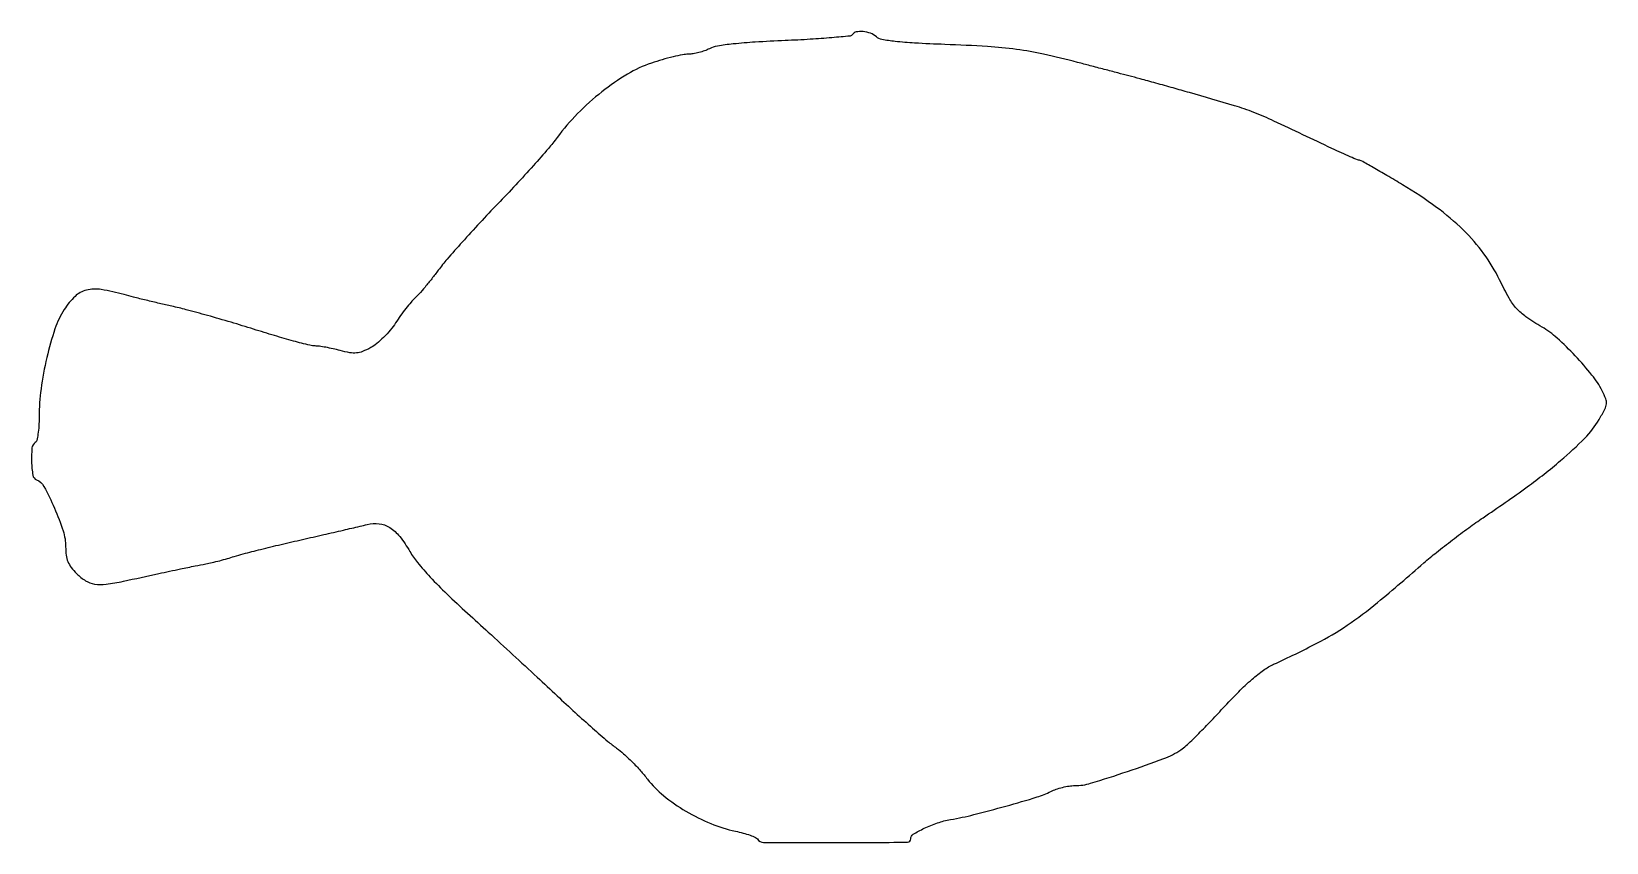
# Model space of a CAD drawing. Extents: x 0 to 416, y 0 to 214.
import ezdxf

# ---------------------------------------------------------------- set-up
doc = ezdxf.new("R2010")
doc.units = 0

msp = doc.modelspace()

# ---------------------------------------------------------------- linework, layer by layer
msp.add_lwpolyline([(216.591662, 213.148312, -0.233965), (216.015664, 212.789144, -0.002439), (211.163549, 212.336489, -0.007141), (205.488422, 211.916561, -0.004502), (198.852141, 211.580649, 0.00476), (190.961861, 211.177186, 0.011622), (185.163719, 210.689855, 0.013375), (180.965649, 210.124586, 0.07933), (178.869156, 209.432338, -0.033709), (177.604572, 208.882924, -0.022323), (176.090559, 208.418185, -0.022491), (174.572004, 208.097349, -0.040052), (173.29966, 207.991272, 0.047517), (171.784154, 207.842154, 0.011069), (169.283867, 207.295684, 0.01132), (166.422511, 206.534635, 0.010882), (163.560312, 205.635567, 0.053049), (157.24952, 202.725098, 0.032513), (150.495321, 198.07328, 0.031329), (144.057978, 192.303547, 0.035557), (138.680191, 186, -0.018966), (136.380821, 183.116418, -0.004743), (132.406852, 178.590625, -0.004839), (127.759039, 173.497661, -0.004851), (123.017466, 168.5, 0.004786), (118.274658, 163.502339, 0.00477), (113.623138, 158.409375, 0.004677), (109.644012, 153.88379, 0.01867), (107.337919, 151, -0.007521), (105.62359, 148.755398, -0.007478), (103.83934, 146.559072, -0.007364), (102.223288, 144.686223, -0.028827), (101.144806, 143.605352, 0.033599), (100.129811, 142.568522, 0.011036), (98.777065, 140.914435, 0.010938), (97.352599, 139.007476, 0.012163), (96.064178, 137.105352, -0.03087), (94.66677, 135.199858, -0.023251), (92.912796, 133.282702, -0.023708), (91.087719, 131.629852, -0.048979), (89.490799, 130.559165, -0.026142), (87.340563, 129.545616, -0.074011), (85.73346, 129.151555, -0.0685), (84.011312, 129.22752, -0.020121), (81.423695, 129.809165, 0.010652), (79.56121, 130.265025, 0.010087), (77.647001, 130.650192, 0.010092), (75.939977, 130.922529, 0.034519), (74.819166, 131, -0.063045), (73.393782, 131.180445, -0.003701), (69.162189, 132.302739, -0.005549), (64.135005, 133.736078, -0.004055), (58.583517, 135.434858, 0.004129), (52.641533, 137.252175, 0.003672), (46.433908, 139.045317, 0.003687), (40.825979, 140.57618, 0.011329), (37, 141.498111, -0.003561), (33.756216, 142.226632, -0.002701), (30.208557, 143.07021, -0.00273), (26.88772, 143.898067, -0.006362), (24.412108, 144.563253, 0.028661), (18.407037, 145.89295, 0.101664), (14.486084, 145.72807, 0.129592), (11.481756, 144.077398, 0.060329), (8.630049, 140.623103, 0.061596), (6.191232, 135.529971, 0.023385), (4.03407, 127.936277, 0.023374), (2.504154, 119.682549, 0.034149), (2, 112.309391, -0.015054), (1.927218, 109.89264, -0.021403), (1.70625, 107.755197, -0.018231), (1.392297, 106.051866, -0.202318), (1, 105.5, 0.234856), (0.121048, 104.085101, 0.031598), (0.008009, 100.479982, 0.031014), (0.344316, 96.90662, 0.268309), (1.3117, 95.710631, -0.181703), (3.289249, 93.955466, -0.018707), (6.039742, 88.232463, -0.02342), (8.337195, 82.197842, -0.079401), (9, 78.050362, 0.032374), (9.144916, 75.814532, 0.06503), (9.597637, 74.108087, 0.065626), (10.470212, 72.585051, 0.033529), (11.923077, 70.923077, 0.059304), (14.282633, 69.065478, 0.097236), (16.659474, 68.185464, 0.072472), (19.671717, 68.137134, 0.021344), (24.235649, 68.926809, -0.000305), (33.591223, 70.954165, -0.001232), (39.301441, 72.173208, -0.001971), (43.188133, 72.976959, -0.005096), (46, 73.517115, 0.01246), (47.626844, 73.854545, 0.006411), (49.646875, 74.353712, 0.006368), (51.713573, 74.920827, 0.009564), (53.5, 75.472804, -0.016059), (55.853243, 76.166573, -0.002655), (60.4375, 77.333548, -0.002914), (65.846721, 78.64655, -0.002573), (71.5, 79.953268, 0.000645), (77.087369, 81.22207, 0.000794), (82.296773, 82.420811, 0.000655), (86.671767, 83.440897, 0.005801), (88.595396, 83.915685, -0.094613), (91.724246, 84.119095, -0.111138), (94.515104, 83.115783, -0.084794), (97.144385, 80.735843, -0.03576), (99.821604, 76.775669, 0.041784), (101.862482, 73.833684, 0.01538), (105.200244, 70.033975, 0.013155), (109.594612, 65.572613, 0.007899), (115.030357, 60.5, -0.001498), (120.523119, 55.504191, -0.000904), (127.003923, 49.552579, -0.000906), (133.420876, 43.616635, -0.001589), (138.705492, 38.678992, 0.003925), (143.415149, 34.319586, 0.004307), (148.050027, 30.168972, 0.004028), (152.070657, 26.68744, 0.02157), (154.356683, 24.904171, -0.028096), (156.231476, 23.401955, -0.013538), (158.466258, 21.283145, -0.013377), (160.683544, 18.941859, -0.018668), (162.528451, 16.72518, 0.058397), (166.785852, 12.364791, 0.036456), (172.653482, 8.282927, 0.035706), (179.252123, 4.98446, 0.045811), (185.732563, 2.975523, -0.013745), (187.778707, 2.4823, -0.018534), (189.597394, 1.917543, -0.01577), (191.049868, 1.3547, -0.155228), (191.54158, 0.932722, 0.258783), (193.153764, 0.02931, 0.001335), (212.065885, -0.00173, 0.001144), (231.092133, 0.061352, 0.412573), (232, 0.97432, -0.258142), (232.658022, 2.163922, -0.027559), (235.522591, 3.748176, -0.031997), (239.028195, 5.173239, -0.037753), (242.5, 6.047407, 0.018617), (248.629931, 7.343859, 0.006999), (257.111974, 9.597103, 0.005479), (265.339783, 12.00414, 0.045453), (268.939597, 13.468764, -0.037355), (270.317953, 14.055712, -0.022658), (272.020957, 14.5502, -0.02264), (273.765321, 14.889315, -0.036701), (275.271216, 15, 0.074088), (279.450087, 15.622624, 0.007273), (289.173595, 18.741151, 0.008293), (298.742394, 22.142008, 0.055549), (303.237994, 24.420284, 0.044683), (304.667066, 25.55095, 0.005452), (307.53888, 28.333177, 0.006427), (310.879711, 31.727314, 0.005261), (314.365639, 35.438526, -0.009852), (318.517952, 39.778643, -0.018739), (322.052287, 43.073403, -0.023251), (325.10521, 45.47408, -0.047163), (327.745562, 47.005592, 0.011566), (339.158203, 52.581849, 0.028998), (347.124223, 57.309392, 0.024814), (355.17186, 63.341291, 0.006608), (367.371135, 73.742995, -0.010672), (370.712723, 76.545616, -0.005913), (374.902771, 79.829435, -0.005893), (379.227486, 83.056926, -0.009452), (383, 85.696031, 0.009223), (394.640159, 93.831081, 0.01848), (403.465423, 100.756709, 0.023032), (409.848635, 106.684036, 0.061645), (413.613523, 111.603499, 0.012456), (415.125826, 114.337984, 0.094047), (415.549959, 115.745254, 0.120062), (415.372755, 117.061807, 0.025472), (414.414179, 119.187143, 0.050055), (411.733063, 123.327419, 0.020402), (407.327266, 128.396678, 0.020397), (402.524415, 133.088628, 0.050231), (398.552726, 136, -0.017762), (394.321649, 138.698257, -0.058929), (391.845971, 140.873709, -0.055494), (389.86948, 143.634882, -0.014505), (387.342044, 148.473321, 0.045117), (383.201576, 155.340948, 0.040696), (377.764762, 161.614495, 0.035865), (370.731053, 167.583336, 0.02266), (361.763642, 173.544411, 0.002546), (357.600614, 176.018796, 0.003968), (353.986526, 178.103671, 0.001214), (350.838541, 179.876431, 0.128309), (350.364939, 180, -0.099535), (349.904542, 180.092568, -0.002573), (347.958027, 180.920083, -0.005355), (345.678849, 181.931985, -0.003621), (343.101297, 183.132199, 0.001034), (327.796232, 190.355448, 0.0164), (322.513258, 192.627094, 0.021132), (317.438587, 194.371179, 0.002268), (305.5, 197.859084, 0.001253), (301.23169, 199.07353, 0.001034), (296.675, 200.347529, 0.001044), (292.48866, 201.499249, 0.002793), (289.5, 202.29685, -0.000046), (286.667723, 203.036072, -0.000023), (283.059375, 203.978377, -0.000022), (279.309207, 204.95808, -0.000033), (276, 205.822975, 0.009907), (267.020986, 207.981257, 0.020434), (259.910694, 209.240025, 0.018106), (252.1998, 209.999271, 0.006227), (241, 210.553952, -0.004204), (233.01311, 210.917122, -0.014476), (227.845315, 211.345978, -0.018086), (224.38439, 211.861663, -0.137738), (222.921259, 212.58263, 0.094731), (221.387354, 213.507721, 0.066262), (219.412519, 213.952369, 0.072276), (217.602649, 213.852422, 0.207335)], format="xyb", close=True)

doc.saveas('drawing.dxf')
